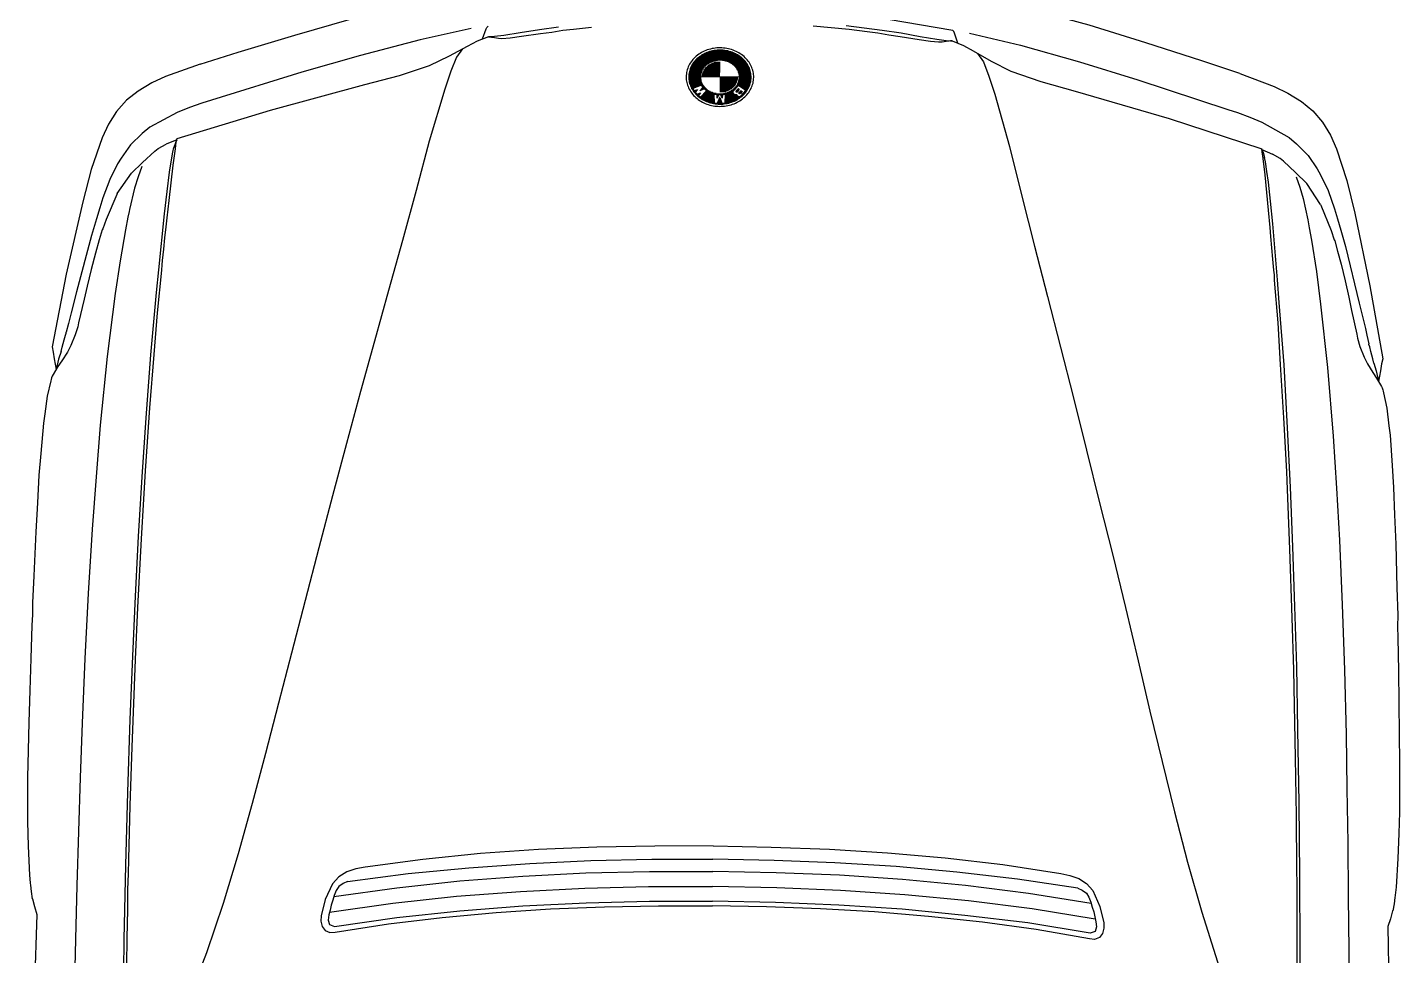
# Model space of a CAD drawing. Header units: inches. Extents: x 13 to 261, y -112 to -47.
# Drawn here: x 245.28 to 247.109, y -65.645 to -64.407 of the extents above; entities that cross this region are included whole.
import ezdxf

# ---------------------------------------------------------------- set-up
doc = ezdxf.new("R2010")
doc.units = ezdxf.units.IN
doc.header["$MEASUREMENT"] = 0

msp = doc.modelspace()

# ---------------------------------------------------------------- linework, layer by layer
at = {"linetype": 'Continuous'}
for p, q in [((246.2264, -64.4439), (246.1802, -64.4435)), ((246.224, -64.4426), (246.1826, -64.4422)), ((246.2211, -64.4413), (246.1854, -64.4409)), ((246.2176, -64.4399), (246.189, -64.4397)), ((246.2125, -64.4386), (246.1941, -64.4384)), ((246.1809, -64.4617), (246.1638, -64.4615)), ((246.1819, -64.4604), (246.1644, -64.4602)), ((246.1831, -64.4591), (246.165, -64.4589)), ((246.1844, -64.4578), (246.1657, -64.4577)), ((246.186, -64.4565), (246.1665, -64.4564)), ((246.1879, -64.4553), (246.1673, -64.4551)), ((246.1902, -64.454), (246.1683, -64.4538)), ((246.1933, -64.4527), (246.1693, -64.4525)), ((246.1983, -64.4514), (246.1704, -64.4512)), ((246.2347, -64.4505), (246.1717, -64.4499)), ((246.2334, -64.4492), (246.173, -64.4486)), ((246.2319, -64.4478), (246.1745, -64.4473)), ((246.2303, -64.4465), (246.1762, -64.446)), ((246.2285, -64.4452), (246.178, -64.4448)), ((246.2031, -64.4619), (246.1833, -64.4617)), ((246.2031, -64.4606), (246.1844, -64.4604)), ((246.2031, -64.4593), (246.1858, -64.4591)), ((246.2031, -64.458), (246.1873, -64.4578)), ((246.2031, -64.4567), (246.1892, -64.4566)), ((246.2032, -64.4554), (246.1916, -64.4553)), ((246.2032, -64.4541), (246.1949, -64.454)), ((246.236, -64.4518), (246.208, -64.4515)), ((246.2371, -64.4531), (246.213, -64.4529)), ((246.2381, -64.4544), (246.2161, -64.4542)), ((246.239, -64.4557), (246.2184, -64.4555)), ((246.2398, -64.457), (246.2203, -64.4568)), ((246.2405, -64.4583), (246.2218, -64.4582)), ((246.2412, -64.4596), (246.2231, -64.4595)), ((246.2418, -64.4609), (246.2243, -64.4608)), ((246.2424, -64.4622), (246.2253, -64.4621)), ((246.1771, -64.4721), (246.1615, -64.4719)), ((246.177, -64.4734), (246.1615, -64.4732)), ((246.1771, -64.4747), (246.1615, -64.4745)), ((246.1772, -64.476), (246.1615, -64.4758)), ((246.1772, -64.4708), (246.1616, -64.4706)), ((246.1775, -64.4695), (246.1617, -64.4693)), ((246.1774, -64.4773), (246.1617, -64.4771)), ((246.1778, -64.4682), (246.1619, -64.468)), ((246.1777, -64.4786), (246.1619, -64.4784)), ((246.1781, -64.4799), (246.1621, -64.4797)), ((246.1782, -64.4669), (246.1622, -64.4667)), ((246.1787, -64.4656), (246.1625, -64.4654)), ((246.1793, -64.4643), (246.1629, -64.4641)), ((246.1801, -64.463), (246.1633, -64.4628)), ((246.229, -64.4738), (246.177, -64.4734)), ((246.203, -64.4736), (246.179, -64.4734)), ((246.203, -64.4723), (246.1791, -64.4721)), ((246.203, -64.471), (246.1793, -64.4708)), ((246.203, -64.4697), (246.1795, -64.4695)), ((246.203, -64.4684), (246.1799, -64.4682)), ((246.2031, -64.4671), (246.1803, -64.4669)), ((246.2031, -64.4658), (246.1809, -64.4656)), ((246.2031, -64.4645), (246.1815, -64.4643)), ((246.2031, -64.4632), (246.1824, -64.463)), ((246.2261, -64.479), (246.2029, -64.4788)), ((246.2257, -64.4803), (246.2029, -64.4801)), ((246.2269, -64.4751), (246.203, -64.4749)), ((246.2267, -64.4764), (246.203, -64.4762)), ((246.2265, -64.4777), (246.203, -64.4775)), ((246.2428, -64.4635), (246.2261, -64.4634)), ((246.2433, -64.4648), (246.2268, -64.4647)), ((246.2436, -64.4662), (246.2274, -64.466)), ((246.2438, -64.4805), (246.2278, -64.4803)), ((246.2439, -64.4675), (246.2279, -64.4673)), ((246.244, -64.4792), (246.2282, -64.479)), ((246.2441, -64.4688), (246.2283, -64.4686)), ((246.2442, -64.4779), (246.2285, -64.4777)), ((246.2443, -64.4701), (246.2286, -64.4699)), ((246.2444, -64.4766), (246.2287, -64.4764)), ((246.2444, -64.4714), (246.2288, -64.4712)), ((246.2445, -64.4727), (246.2289, -64.4725)), ((246.2445, -64.474), (246.2289, -64.4738)), ((246.2445, -64.4753), (246.2289, -64.4751)), ((246.1786, -64.4812), (246.1624, -64.481)), ((246.1792, -64.4825), (246.1627, -64.4823)), ((246.1799, -64.4838), (246.1631, -64.4836)), ((246.1766, -64.4851), (246.1636, -64.4849)), ((246.1733, -64.4863), (246.1642, -64.4862)), ((246.17, -64.4876), (246.1648, -64.4875)), ((246.1668, -64.4889), (246.1654, -64.4889)), ((246.1676, -64.4902), (246.1662, -64.4902)), ((246.1685, -64.4915), (246.167, -64.4915)), ((246.171, -64.4928), (246.1679, -64.4928)), ((246.1703, -64.4941), (246.1689, -64.4941)), ((246.1721, -64.4915), (246.17, -64.4915)), ((246.1715, -64.4954), (246.17, -64.4954)), ((246.1754, -64.4967), (246.1712, -64.4967)), ((246.1743, -64.498), (246.1726, -64.498)), ((246.1766, -64.4955), (246.1753, -64.4954)), ((246.1768, -64.4916), (246.1765, -64.4916)), ((246.1801, -64.4903), (246.1776, -64.4903)), ((246.1842, -64.489), (246.1788, -64.489)), ((246.1807, -64.4851), (246.1789, -64.4851)), ((246.1951, -64.4982), (246.1794, -64.4981)), ((246.1817, -64.4864), (246.1797, -64.4864)), ((246.1828, -64.4877), (246.1799, -64.4877)), ((246.1951, -64.4969), (246.1806, -64.4968)), ((246.198, -64.4956), (246.1817, -64.4955)), ((246.1929, -64.4943), (246.1829, -64.4942)), ((246.1857, -64.4903), (246.1834, -64.4903)), ((246.1899, -64.493), (246.184, -64.4929)), ((246.1876, -64.4917), (246.185, -64.4916)), ((246.2077, -64.497), (246.1979, -64.4969)), ((246.2008, -64.4983), (246.1993, -64.4983)), ((246.2167, -64.4906), (246.2028, -64.4905)), ((246.2144, -64.4919), (246.2028, -64.4918)), ((246.2111, -64.4932), (246.2028, -64.4931)), ((246.2251, -64.4816), (246.2029, -64.4814)), ((246.2244, -64.4829), (246.2029, -64.4827)), ((246.2236, -64.4842), (246.2029, -64.484)), ((246.2227, -64.4855), (246.2029, -64.4853)), ((246.2215, -64.4868), (246.2029, -64.4866)), ((246.2202, -64.488), (246.2029, -64.4879)), ((246.2187, -64.4893), (246.2029, -64.4892)), ((246.2063, -64.4983), (246.2047, -64.4983)), ((246.2212, -64.4959), (246.2076, -64.4957)), ((246.2261, -64.4985), (246.2104, -64.4984)), ((246.2253, -64.4972), (246.2105, -64.4971)), ((246.2203, -64.4945), (246.2127, -64.4945)), ((246.2202, -64.4932), (246.2157, -64.4932)), ((246.2208, -64.4919), (246.2181, -64.4919)), ((246.222, -64.4907), (246.22, -64.4906)), ((246.2232, -64.4894), (246.2215, -64.4894)), ((246.2244, -64.4881), (246.2229, -64.4881)), ((246.2256, -64.4868), (246.2241, -64.4868)), ((246.2272, -64.492), (246.2246, -64.492)), ((246.2259, -64.4933), (246.2249, -64.4933)), ((246.2268, -64.4855), (246.2251, -64.4855)), ((246.2284, -64.4907), (246.2258, -64.4907)), ((246.2427, -64.4843), (246.2259, -64.4842)), ((246.2431, -64.483), (246.2267, -64.4829)), ((246.2278, -64.4894), (246.2271, -64.4894)), ((246.2435, -64.4818), (246.2273, -64.4816)), ((246.2309, -64.4946), (246.2284, -64.4946)), ((246.2422, -64.4856), (246.229, -64.4855)), ((246.2321, -64.4934), (246.2295, -64.4933)), ((246.2315, -64.492), (246.2307, -64.492)), ((246.2416, -64.4869), (246.2308, -64.4868)), ((246.233, -64.4986), (246.2311, -64.4985)), ((246.2343, -64.4973), (246.2323, -64.4973)), ((246.241, -64.4882), (246.2327, -64.4882)), ((246.2356, -64.496), (246.2336, -64.496)), ((246.2403, -64.4895), (246.2346, -64.4895)), ((246.2367, -64.4947), (246.2348, -64.4947)), ((246.2377, -64.4934), (246.236, -64.4934)), ((246.2395, -64.4908), (246.2364, -64.4908)), ((246.2387, -64.4921), (246.2372, -64.4921)), ((246.1759, -64.4993), (246.174, -64.4993)), ((246.1952, -64.5008), (246.1757, -64.5006)), ((246.1952, -64.5021), (246.1775, -64.502)), ((246.1951, -64.4995), (246.1783, -64.4994)), ((246.1953, -64.5034), (246.1796, -64.5033)), ((246.1953, -64.5047), (246.182, -64.5046)), ((246.1954, -64.506), (246.1849, -64.5059)), ((246.1954, -64.5073), (246.1884, -64.5073)), ((246.2119, -64.5088), (246.1935, -64.5086)), ((246.2003, -64.4996), (246.1993, -64.4996)), ((246.1997, -64.5009), (246.1994, -64.5009)), ((246.2054, -64.5074), (246.2, -64.5074)), ((246.2049, -64.5061), (246.2005, -64.5061)), ((246.2044, -64.5048), (246.2011, -64.5048)), ((246.2039, -64.5035), (246.2016, -64.5035)), ((246.2034, -64.5022), (246.2021, -64.5022)), ((246.2029, -64.5009), (246.2026, -64.5009)), ((246.2062, -64.4996), (246.2053, -64.4996)), ((246.2061, -64.5009), (246.2058, -64.5009)), ((246.2205, -64.5062), (246.21, -64.5062)), ((246.2169, -64.5075), (246.21, -64.5075)), ((246.2234, -64.505), (246.2101, -64.5049)), ((246.228, -64.5024), (246.2102, -64.5023)), ((246.2259, -64.5037), (246.2102, -64.5036)), ((246.2298, -64.5011), (246.2103, -64.501)), ((246.2315, -64.4998), (246.2104, -64.4997)), ((245.4792, -64.5571), (245.4652, -64.563)), ((246.9252, -64.5701), (246.9391, -64.5762)), ((245.4001, -64.6289), (245.3996, -64.6299)), ((247.003, -64.6433), (247.0035, -64.6443)), ((245.335, -64.8023), (245.3319, -64.8138)), ((247.0649, -64.8178), (247.0678, -64.8293)), ((245.3119, -64.8766), (245.3113, -64.8786)), ((247.0868, -64.8925), (247.0873, -64.8945)), ((245.2838, -65.5484), (245.2843, -65.5509)), ((247.1028, -65.5647), (247.1022, -65.5672)), ((245.293, -65.59), (245.2842, -65.8409)), ((247.0929, -65.6061), (247.0972, -65.8571))]:
    msp.add_line(p, q, dxfattribs=at)
for points in [[(245.5106, -64.4564), (245.5613, -64.4403), (245.6365, -64.4175), (245.7122, -64.3957), (245.7898, -64.3759), (245.868, -64.3581), (245.8996, -64.3524)], [(246.8956, -64.4688), (246.8452, -64.4518), (246.7704, -64.4277), (246.6951, -64.4045), (246.6178, -64.3833), (246.54, -64.3641), (246.5085, -64.3578)], [(246.5131, -64.4114), (246.4272, -64.3966), (246.3403, -64.3868), (246.2718, -64.3822), (246.2038, -64.3801)], [(245.8867, -64.4228), (245.8916, -64.4093), (245.8926, -64.4073), (245.8941, -64.4058)], [(245.8945, -64.4198), (245.895, -64.4198), (245.8965, -64.4198), (245.8985, -64.4204), (245.9025, -64.4209), (245.9079, -64.4219), (245.9124, -64.422), (245.9235, -64.4211), (245.9385, -64.4192), (245.964, -64.4154), (245.979, -64.4136), (245.9935, -64.4112), (246.0081, -64.4098), (246.0321, -64.4071)], [(245.9881, -64.4072), (245.9625, -64.4104), (245.937, -64.4147), (245.915, -64.418), (245.9025, -64.4194), (245.8965, -64.4198), (245.8945, -64.4198)], [(246.5124, -64.4254), (246.5119, -64.4254), (246.5104, -64.4253), (246.5084, -64.4258), (246.5044, -64.4263), (246.4989, -64.4272), (246.4944, -64.4272), (246.4834, -64.4261), (246.4684, -64.424), (246.443, -64.4197), (246.428, -64.4176), (246.4135, -64.415), (246.399, -64.4133), (246.3751, -64.4101), (246.3511, -64.4079), (246.3271, -64.4057)], [(246.3711, -64.4046), (246.3951, -64.4078), (246.4191, -64.411), (246.4445, -64.4147), (246.47, -64.4195), (246.492, -64.4232), (246.5044, -64.4248), (246.5104, -64.4253), (246.5124, -64.4254)], [(245.8716, -64.4089), (245.8034, -64.424), (245.7242, -64.4448), (245.646, -64.4671), (245.5257, -64.5045), (245.5127, -64.5084)], [(245.8945, -64.4198), (245.8794, -64.4257), (245.8663, -64.4326), (245.8422, -64.4459), (245.8156, -64.4586)], [(246.5124, -64.4254), (246.5274, -64.4315), (246.5403, -64.4386), (246.5642, -64.4523), (246.5906, -64.4656)], [(246.5201, -64.4285), (246.5155, -64.4149), (246.5145, -64.4129), (246.5131, -64.4114)], [(246.5355, -64.4149), (246.6034, -64.4312), (246.6822, -64.4534), (246.76, -64.4771), (246.8796, -64.5166), (246.8926, -64.5208)], [(245.8602, -64.4359), (245.8522, -64.447), (245.8445, -64.4659), (245.8363, -64.4898), (245.8157, -64.5591), (245.7981, -64.625), (245.78, -64.6913), (245.7614, -64.7582), (245.7428, -64.8255), (245.7242, -64.8928), (245.7056, -64.9622), (245.687, -65.032), (245.6684, -65.1013), (245.6502, -65.1712), (245.6321, -65.2415), (245.615, -65.3084), (245.5974, -65.3752), (245.5798, -65.4421), (245.5612, -65.5089), (245.5411, -65.5752), (245.519, -65.641), (245.4847, -65.7297), (245.4674, -65.7671)], [(246.5464, -64.4421), (246.5542, -64.4532), (246.5615, -64.4723), (246.5693, -64.4964), (246.5887, -64.566), (246.6051, -64.6322), (246.622, -64.6988), (246.6394, -64.766), (246.6568, -64.8337), (246.6742, -64.9013), (246.6916, -64.971), (246.7089, -65.0411), (246.7263, -65.1108), (246.7432, -65.1809), (246.7601, -65.2516), (246.776, -65.3187), (246.7924, -65.3859), (246.8088, -65.453), (246.8262, -65.5202), (246.8451, -65.5869), (246.866, -65.6531), (246.8987, -65.7424), (246.9153, -65.78)], [(245.5106, -64.4564), (245.4645, -64.473), (245.4459, -64.4813), (245.4278, -64.4922), (245.4122, -64.5045), (245.3991, -64.5194), (245.3884, -64.5363), (245.3797, -64.5547), (245.3654, -64.5966), (245.354, -64.64)], [(245.8156, -64.4586), (245.7755, -64.4718), (245.7294, -64.4839), (245.6036, -64.5182), (245.4792, -64.5561)], [(246.5906, -64.4656), (246.6305, -64.4794), (246.6763, -64.4923), (246.8015, -64.5289), (246.9252, -64.5691)], [(246.8956, -64.4688), (246.9414, -64.4862), (246.9598, -64.4949), (246.9777, -64.506), (246.9931, -64.5187), (247.006, -64.5338), (247.0163, -64.5509), (247.0247, -64.5694), (247.0383, -64.6116), (247.0489, -64.6552)], [(246.2313, -64.4984), (246.2376, -64.4916), (246.2277, -64.4846), (246.221, -64.4917)], [(246.2262, -64.4931), (246.2289, -64.4902), (246.2273, -64.4891), (246.2246, -64.492)], [(246.2286, -64.4943), (246.231, -64.4917), (246.2326, -64.4928), (246.2302, -64.4954), (246.2302, -64.4954)], [(245.5127, -64.5084), (245.4961, -64.5143), (245.48, -64.5206), (245.4434, -64.5403), (245.4333, -64.5487), (245.4177, -64.5641), (245.405, -64.5815), (245.4004, -64.5894), (245.3902, -64.6103), (245.381, -64.6347), (245.3769, -64.6477), (245.3723, -64.6627), (245.3656, -64.6846), (245.3459, -64.7599), (245.3386, -64.7879), (245.3371, -64.7934), (245.335, -64.8023)], [(246.8926, -64.5208), (246.909, -64.5269), (246.925, -64.5336), (246.9613, -64.5539), (246.9712, -64.5625), (246.9866, -64.5781), (246.9989, -64.5957), (247.0034, -64.6038), (247.0132, -64.6248), (247.022, -64.6494), (247.0258, -64.6625), (247.0302, -64.6775), (247.0365, -64.6996), (247.0548, -64.7752), (247.0616, -64.8033), (247.063, -64.8088), (247.0649, -64.8178)], [(245.4084, -65.707), (245.4092, -65.6235), (245.4116, -65.5241), (245.4139, -65.4271), (245.4173, -65.3301), (245.4206, -65.2456), (245.4243, -65.1657), (245.4285, -65.0862), (245.4332, -65.0067), (245.4384, -64.9278), (245.4446, -64.8438), (245.4524, -64.7609), (245.4552, -64.7304), (245.4628, -64.656), (245.4666, -64.626), (245.4698, -64.6005), (245.472, -64.5866), (245.4741, -64.5736), (245.4756, -64.5676)], [(245.4121, -65.6926), (245.4132, -65.6216), (245.414, -65.5831), (245.4143, -65.5566), (245.415, -65.5356), (245.4156, -65.5161), (245.4173, -65.4446), (245.42, -65.3671), (245.4245, -65.2502), (245.4276, -65.1807), (245.4325, -65.0892), (245.4378, -64.9983), (245.4384, -64.9858), (245.4435, -64.9143), (245.4492, -64.8434), (245.4537, -64.7879), (245.4592, -64.7309), (245.4597, -64.724), (245.4603, -64.718), (245.4619, -64.703), (245.4635, -64.688), (245.4652, -64.673), (245.4663, -64.661), (245.469, -64.638), (245.4744, -64.5911), (245.4776, -64.5691), (245.4787, -64.5601), (245.4792, -64.5561)], [(245.4338, -64.5873), (245.4501, -64.5724), (245.4546, -64.5689), (245.4652, -64.563)], [(245.4792, -64.5571), (245.4777, -64.5611), (245.4756, -64.5676)], [(246.972, -65.7065), (246.9721, -65.6355), (246.972, -65.597), (246.9722, -65.5705), (246.9719, -65.5495), (246.9716, -65.53), (246.9712, -65.4585), (246.9699, -65.381), (246.9675, -65.264), (246.9656, -65.1944), (246.9624, -65.1029), (246.9587, -65.0119), (246.9583, -64.9994), (246.9545, -64.9278), (246.9501, -64.8568), (246.9466, -64.8013), (246.9421, -64.7442), (246.9417, -64.7372), (246.9412, -64.7312), (246.9399, -64.7162), (246.9385, -64.7012), (246.9371, -64.6862), (246.9362, -64.6742), (246.9339, -64.6511), (246.9294, -64.6041), (246.9266, -64.5821), (246.9256, -64.5731), (246.9252, -64.5691)], [(246.9252, -64.5701), (246.9266, -64.5741), (246.9286, -64.5806)], [(245.4001, -64.6289), (245.4188, -64.6016), (245.4338, -64.5873)], [(246.9754, -65.721), (246.9761, -65.6376), (246.9755, -65.538), (246.9749, -65.441), (246.9732, -65.344), (246.9715, -65.2595), (246.9692, -65.1795), (246.9664, -65.0999), (246.9631, -65.0204), (246.9593, -64.9414), (246.9546, -64.8573), (246.9483, -64.7743), (246.9461, -64.7437), (246.9398, -64.6692), (246.9365, -64.6392), (246.9338, -64.6136), (246.9319, -64.5996), (246.93, -64.5866), (246.9286, -64.5806)], [(246.97, -64.601), (246.954, -64.5858), (246.9495, -64.5823), (246.9391, -64.5762)], [(245.4329, -64.5927), (245.4278, -64.6067), (245.4231, -64.6216), (245.4164, -64.6501), (245.4164, -64.6501), (245.4159, -64.6526), (245.4143, -64.6605), (245.4111, -64.677), (245.4038, -64.7184), (245.3974, -64.7619), (245.3866, -64.8463), (245.3773, -64.9377), (245.3717, -65.0067), (245.3666, -65.0761), (245.3613, -65.1621), (245.357, -65.2486), (245.3533, -65.335), (245.3506, -65.4075), (245.3485, -65.4795), (245.3463, -65.5515), (245.3442, -65.623), (245.3425, -65.6984), (245.3403, -65.7739), (245.3384, -65.8764)], [(247.003, -64.6433), (246.9848, -64.6156), (246.97, -64.601)], [(246.9708, -64.6065), (246.9757, -64.6205), (246.9801, -64.6355), (246.9863, -64.6641), (246.9863, -64.6641), (246.9868, -64.6666), (246.9882, -64.6746), (246.9911, -64.6911), (246.9977, -64.7327), (247.0033, -64.7763), (247.0126, -64.8608), (247.0202, -64.9524), (247.0246, -65.0215), (247.0285, -65.091), (247.0322, -65.177), (247.035, -65.2636), (247.0372, -65.3501), (247.0385, -65.4226), (247.0394, -65.4946), (247.0402, -65.5666), (247.0411, -65.6381), (247.0414, -65.7136), (247.0423, -65.7891), (247.0423, -65.8917)], [(245.354, -64.64), (245.3321, -64.7363), (245.3132, -64.8331)], [(245.3996, -64.6299), (245.3853, -64.6633), (245.3807, -64.6757), (245.3801, -64.6772)], [(247.0035, -64.6443), (247.0172, -64.6779), (247.0216, -64.6904), (247.0221, -64.6919)], [(247.0489, -64.6552), (247.069, -64.7518), (247.0862, -64.849)], [(245.3801, -64.6772), (245.376, -64.6907), (245.3709, -64.7082), (245.3652, -64.7301), (245.36, -64.7521), (245.3558, -64.7695), (245.3485, -64.801), (245.3475, -64.8064)], [(247.0221, -64.6919), (247.026, -64.7055), (247.0308, -64.723), (247.0361, -64.7451), (247.0409, -64.7671), (247.0447, -64.7846), (247.0515, -64.8162), (247.0524, -64.8217)], [(245.3475, -64.8064), (245.3439, -64.8174), (245.3383, -64.8314), (245.3337, -64.8403), (245.3261, -64.8518)], [(245.3252, -64.8393), (245.3267, -64.8338), (245.3293, -64.8238), (245.3309, -64.8178), (245.3319, -64.8148), (245.3319, -64.8138)], [(247.0524, -64.8217), (247.0558, -64.8327), (247.0612, -64.8468), (247.0656, -64.8558), (247.073, -64.8674)], [(245.3132, -64.8331), (245.3147, -64.8402), (245.3161, -64.8492), (245.3184, -64.8635)], [(245.3252, -64.8393), (245.3216, -64.8497), (245.3186, -64.8633)], [(247.0741, -64.8549), (247.0727, -64.8494), (247.0703, -64.8394), (247.0688, -64.8333), (247.0678, -64.8303), (247.0678, -64.8293)], [(245.3261, -64.8518), (245.321, -64.8592), (245.3144, -64.8702)], [(247.0741, -64.8549), (247.0775, -64.8654), (247.0803, -64.879)], [(247.0862, -64.849), (247.0846, -64.856), (247.083, -64.865), (247.0804, -64.8792)], [(245.3113, -64.8786), (245.3066, -64.8991), (245.3034, -64.9226), (245.3018, -64.935), (245.298, -64.9755), (245.2957, -65.0045), (245.2939, -65.041), (245.2915, -65.08), (245.289, -65.1384), (245.2872, -65.1744), (245.287, -65.1899), (245.2864, -65.2049), (245.285, -65.2489), (245.2836, -65.2914), (245.2823, -65.3334), (245.2814, -65.3714), (245.2806, -65.4074), (245.2803, -65.4374), (245.2806, -65.4659), (245.2813, -65.4989), (245.2829, -65.5374), (245.2838, -65.5479)], [(245.3124, -64.8746), (245.3124, -64.8746), (245.3119, -64.8766)], [(245.3144, -64.8702), (245.3134, -64.8721), (245.3124, -64.8746)], [(247.073, -64.8674), (247.0779, -64.8749), (247.0843, -64.886)], [(247.0843, -64.886), (247.0853, -64.888), (247.0863, -64.8905)], [(247.0863, -64.8905), (247.0863, -64.8905), (247.0868, -64.8925)], [(247.0873, -64.8945), (247.0916, -64.9151), (247.0944, -64.9386), (247.0958, -64.9511), (247.0989, -64.9916), (247.1006, -65.0206), (247.1018, -65.0572), (247.1035, -65.0962), (247.1049, -65.1547), (247.1061, -65.1907), (247.106, -65.2062), (247.1063, -65.2212), (247.1069, -65.2652), (247.1076, -65.3077), (247.1082, -65.3497), (247.1084, -65.3877), (247.1085, -65.4237), (247.1083, -65.4537), (247.1075, -65.4822), (247.1062, -65.5152), (247.1039, -65.5537), (247.1028, -65.5642)], [(246.1938, -65.4985), (246.1163, -65.4989), (246.0388, -65.5002), (245.9613, -65.5035), (245.8842, -65.5088), (245.8071, -65.5166), (245.7301, -65.5269)], [(246.1938, -65.4985), (246.2713, -65.5002), (246.3488, -65.5029), (246.4263, -65.5076), (246.5032, -65.5143), (246.5801, -65.5235), (246.657, -65.5352)], [(245.7069, -65.5462), (245.7875, -65.5354), (245.8685, -65.5276), (245.9496, -65.5219), (246.0311, -65.5181), (246.1122, -65.5163), (246.1937, -65.516)], [(246.6798, -65.5549), (246.5994, -65.5427), (246.5185, -65.5335), (246.4376, -65.5262), (246.3561, -65.521), (246.2752, -65.5178), (246.1937, -65.516)], [(245.7301, -65.5269), (245.718, -65.5293), (245.706, -65.5332), (245.6954, -65.5396), (245.6869, -65.549), (245.6772, -65.5699), (245.6715, -65.5919)], [(245.6887, -65.566), (245.7723, -65.5543), (245.8564, -65.545), (245.9405, -65.5388), (246.0245, -65.5345), (246.109, -65.5328), (246.1935, -65.5325)], [(246.6977, -65.5751), (246.6143, -65.5618), (246.5304, -65.5511), (246.4464, -65.5433), (246.3625, -65.5376), (246.278, -65.5343), (246.1935, -65.5325)], [(246.657, -65.5352), (246.669, -65.5378), (246.681, -65.5419), (246.6914, -65.5485), (246.6998, -65.5581), (246.7091, -65.5792), (246.7144, -65.6012)], [(245.2843, -65.5509), (245.2852, -65.5594), (245.2865, -65.5689)], [(245.7069, -65.5462), (245.7009, -65.5486), (245.6953, -65.5526), (245.6918, -65.5581), (245.6892, -65.5645), (245.6872, -65.571), (245.6851, -65.5775), (245.6835, -65.584), (245.682, -65.5905), (245.6809, -65.5975), (245.6829, -65.6035), (245.6893, -65.606)], [(245.683, -65.587), (245.7671, -65.5747), (245.8522, -65.5655), (245.9373, -65.5593), (246.0228, -65.555), (246.1078, -65.5528), (246.1933, -65.5525)], [(246.703, -65.5961), (246.6191, -65.5824), (246.5342, -65.5716), (246.4492, -65.5638), (246.3638, -65.5581), (246.2788, -65.5543), (246.1933, -65.5525)], [(246.6798, -65.5549), (246.6858, -65.5575), (246.6913, -65.5615), (246.6947, -65.567), (246.6972, -65.5736), (246.6991, -65.5801), (246.7011, -65.5866), (246.7025, -65.5931), (246.7039, -65.5996), (246.7049, -65.6066), (246.7028, -65.6126), (246.6963, -65.615)], [(245.2867, -65.5684), (245.2872, -65.5689), (245.2867, -65.5684)], [(245.2872, -65.5689), (245.2896, -65.5795), (245.293, -65.59)], [(245.6893, -65.606), (245.7725, -65.5938), (245.8565, -65.585), (245.9406, -65.5783), (246.0246, -65.5745), (246.1092, -65.5723), (246.1932, -65.572)], [(246.6963, -65.615), (246.6134, -65.6013), (246.5295, -65.5911), (246.4456, -65.5828), (246.3616, -65.5776), (246.2772, -65.5738), (246.1932, -65.572)], [(247.1022, -65.5672), (247.1012, -65.5757), (247.0997, -65.5851)], [(245.6715, -65.5919), (245.6714, -65.5989), (245.6728, -65.6059), (245.6768, -65.6114), (245.6833, -65.614), (245.6903, -65.6135)], [(245.6903, -65.6135), (245.7614, -65.6022), (245.833, -65.5938), (245.905, -65.5875), (245.9771, -65.5826), (246.0491, -65.5798), (246.1211, -65.5784), (246.1931, -65.5785)], [(246.6952, -65.6225), (246.6243, -65.6099), (246.5529, -65.6003), (246.481, -65.5926), (246.409, -65.5865), (246.3371, -65.5823), (246.2651, -65.5797), (246.1931, -65.5785)], [(247.0991, -65.5851), (247.0965, -65.5956), (247.0929, -65.6061)], [(247.0996, -65.5847), (247.0991, -65.5851), (247.0996, -65.5847)], [(246.7144, -65.6012), (246.7144, -65.6082), (246.7128, -65.6152), (246.7088, -65.6207), (246.7022, -65.6231), (246.6952, -65.6225)]]:
    msp.add_lwpolyline(points, dxfattribs=at)
for points in [[(246.158, -64.4732, 0.056462), (246.1588, -64.4808, 0.055115), (246.1613, -64.4881, 0.052786), (246.1654, -64.4949, 0.05002), (246.1709, -64.5009, 0.047333), (246.1777, -64.5058, 0.045092), (246.1854, -64.5095, 0.043513), (246.1939, -64.5118, 0.042704), (246.2026, -64.5126, 0.042704), (246.2114, -64.5119, 0.043513), (246.2199, -64.5098, 0.045092), (246.2277, -64.5062, 0.047333), (246.2346, -64.5014, 0.05002), (246.2402, -64.4956, 0.052786), (246.2444, -64.4889, 0.055115), (246.2471, -64.4816, 0.056462), (246.248, -64.474, 0.056462), (246.2472, -64.4664, 0.055115), (246.2447, -64.459, 0.052786), (246.2406, -64.4523, 0.05002), (246.2351, -64.4463, 0.047333), (246.2283, -64.4414, 0.045092), (246.2205, -64.4377, 0.043513), (246.2121, -64.4354, 0.042704), (246.2033, -64.4346, 0.042704), (246.1946, -64.4353, 0.043513), (246.1861, -64.4374, 0.045092), (246.1783, -64.4409, 0.047333), (246.1714, -64.4457, 0.05002), (246.1658, -64.4516, 0.052786), (246.1616, -64.4583, 0.055115), (246.1589, -64.4656, 0.056462)], [(246.2027, -64.5096, 0.042704), (246.2108, -64.509, 0.043513), (246.2186, -64.507, 0.045092), (246.2258, -64.5037, 0.047333), (246.2321, -64.4993, 0.05002), (246.2373, -64.4939, 0.052786), (246.2412, -64.4877, 0.055115), (246.2437, -64.481, 0.056462), (246.2445, -64.474, 0.056462), (246.2438, -64.4669, 0.055115), (246.2415, -64.4602, 0.052786), (246.2377, -64.4539, 0.05002), (246.2326, -64.4484, 0.047333), (246.2263, -64.4439, 0.045092), (246.2192, -64.4405, 0.043513), (246.2114, -64.4384, 0.042704), (246.2033, -64.4376, 0.042704), (246.1952, -64.4382, 0.043513), (246.1874, -64.4402, 0.045092), (246.1802, -64.4435, 0.047333), (246.1738, -64.4479, 0.05002), (246.1686, -64.4533, 0.052786), (246.1647, -64.4595, 0.055115), (246.1623, -64.4662, 0.056462), (246.1615, -64.4732, 0.056462), (246.1622, -64.4802, 0.055115), (246.1645, -64.487, 0.052786), (246.1683, -64.4933, 0.05002), (246.1734, -64.4988, 0.047333), (246.1796, -64.5033, 0.045092), (246.1868, -64.5067, 0.043513), (246.1946, -64.5088, 0.042704)], [(246.2028, -64.4961, 0.042704), (246.2079, -64.4957, 0.043513), (246.2127, -64.4945, 0.045092), (246.2172, -64.4924, 0.047333), (246.2212, -64.4897, 0.05002), (246.2245, -64.4863, 0.052786), (246.2269, -64.4824, 0.055115), (246.2284, -64.4782, 0.056462), (246.229, -64.4738, 0.056462), (246.2285, -64.4694, 0.055115), (246.2271, -64.4652, 0.052786), (246.2247, -64.4613, 0.05002), (246.2215, -64.4578, 0.047333), (246.2176, -64.455, 0.045092), (246.2131, -64.4529, 0.043513), (246.2083, -64.4516, 0.042704), (246.2032, -64.4511, 0.042704), (246.1981, -64.4515, 0.043513), (246.1932, -64.4527, 0.045092), (246.1887, -64.4548, 0.047333), (246.1848, -64.4575, 0.05002), (246.1815, -64.4609, 0.052786), (246.1791, -64.4648, 0.055115), (246.1776, -64.469, 0.056462), (246.177, -64.4734, 0.056462), (246.1775, -64.4778, 0.055115), (246.1789, -64.482, 0.052786), (246.1813, -64.4859, 0.05002), (246.1845, -64.4893, 0.047333), (246.1884, -64.4922, 0.045092), (246.1929, -64.4943, 0.043513), (246.1977, -64.4956, 0.042704)]]:
    msp.add_lwpolyline(points, format="xyb", close=True, dxfattribs=at)
for points in [[(246.1773, -64.5005), (246.1851, -64.4917), (246.1823, -64.4894), (246.1763, -64.4918), (246.1803, -64.4873), (246.1784, -64.4844), (246.1668, -64.4889), (246.1688, -64.492), (246.1733, -64.4902), (246.1701, -64.4938), (246.1725, -64.4965), (246.1773, -64.4947), (246.1743, -64.498)], [(246.21, -64.5079), (246.2105, -64.4967), (246.2063, -64.4972), (246.2061, -64.5017), (246.2043, -64.4971), (246.2013, -64.4971), (246.1994, -64.5017), (246.1992, -64.4971), (246.195, -64.4966), (246.1954, -64.5077), (246.1997, -64.5082), (246.2028, -64.5006), (246.2057, -64.5082)]]:
    msp.add_lwpolyline(points, close=True, dxfattribs=at)
for points in [[(246.221, -64.4917, 0.053032), (246.2206, -64.4922, 0.055748), (246.2203, -64.4928, 0.057627), (246.2202, -64.4934, 0.058156), (246.2202, -64.4941, 0.057179), (246.2204, -64.4947, 0.054981), (246.2207, -64.4953, 0.052134), (246.2211, -64.4958, 0.049237), (246.2217, -64.4963, 0.046745), (246.2223, -64.4966, 0.044932), (246.223, -64.4968, 0.043938), (246.2238, -64.4969, 0.043818), (246.2245, -64.4969, 0.044576), (246.2252, -64.4967, 0.044576)], [(246.2246, -64.492, 0.051748), (246.2245, -64.4921, 0.054351), (246.2244, -64.4923, 0.056193), (246.2244, -64.4925, 0.056799), (246.2244, -64.4926, 0.055997), (246.2244, -64.4928, 0.054011), (246.2245, -64.493, 0.051346), (246.2246, -64.4931, 0.048556), (246.2248, -64.4932, 0.046081), (246.2249, -64.4933, 0.044201), (246.2251, -64.4934, 0.043062), (246.2253, -64.4934, 0.042729), (246.2255, -64.4934, 0.043217), (246.2257, -64.4934, 0.044502), (246.2259, -64.4933, 0.04651), (246.2261, -64.4932, 0.049071), (246.2262, -64.4931, 0.049071)], [(246.2252, -64.4967, 0.057431), (246.2253, -64.4973, 0.05562), (246.2256, -64.4978, 0.052954), (246.2259, -64.4983, 0.050038), (246.2264, -64.4988, 0.047381), (246.227, -64.4991, 0.045314), (246.2276, -64.4993, 0.044018), (246.2282, -64.4995, 0.04357), (246.2289, -64.4995, 0.043992), (246.2296, -64.4994, 0.045263), (246.2302, -64.4991, 0.047309), (246.2308, -64.4988, 0.049952), (246.2313, -64.4984, 0.049952)], [(246.2302, -64.4954, -0.049195), (246.23, -64.4955, -0.046619), (246.2299, -64.4956, -0.044593), (246.2297, -64.4957, -0.043291), (246.2295, -64.4957, -0.042789), (246.2293, -64.4957, -0.04311), (246.2291, -64.4957, -0.044241), (246.2289, -64.4956, -0.046119), (246.2287, -64.4955, -0.048595), (246.2286, -64.4954, -0.051392), (246.2285, -64.4953, -0.054067), (246.2284, -64.4951, -0.056064), (246.2284, -64.495, -0.056876), (246.2284, -64.4948, -0.056274), (246.2284, -64.4946, -0.054429), (246.2285, -64.4944, -0.051819), (246.2286, -64.4943, -0.051819)]]:
    msp.add_lwpolyline(points, format="xyb", dxfattribs=at)

doc.saveas('drawing.dxf')
